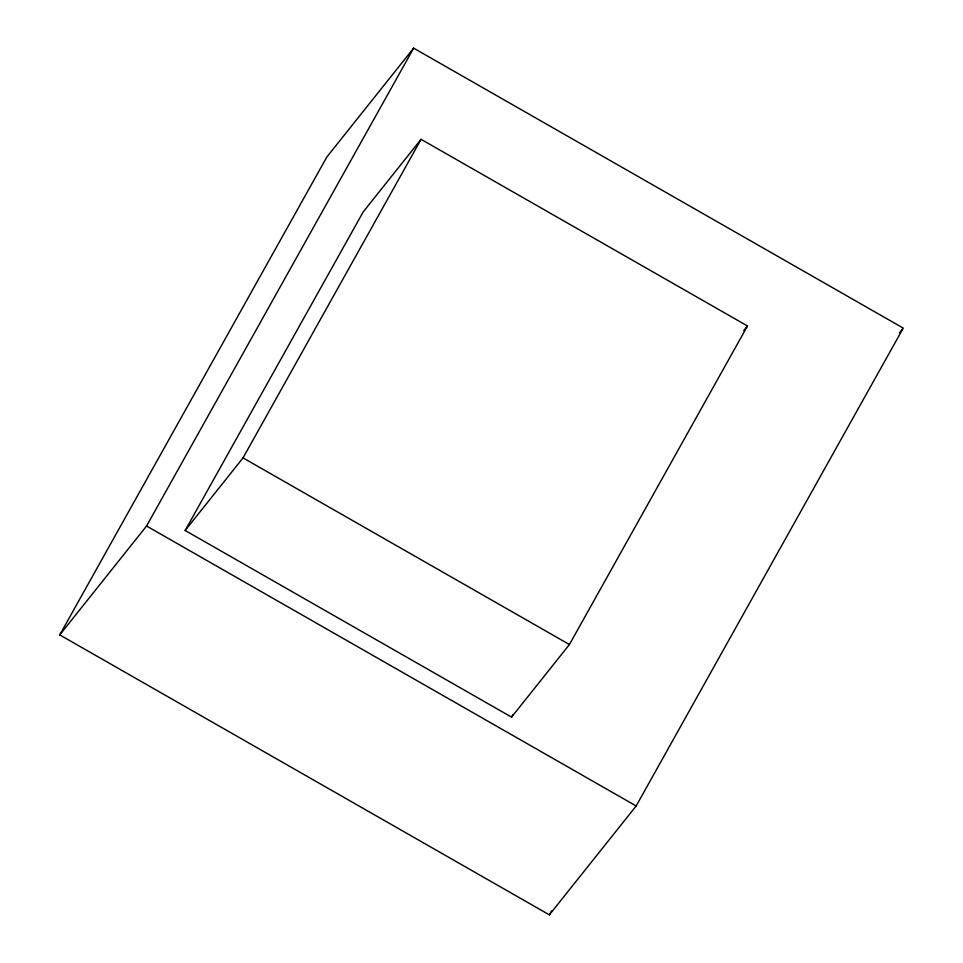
<?xml version="1.0" encoding="UTF-8"?>
<svg xmlns="http://www.w3.org/2000/svg" width="963" height="963" viewBox="0 0 963 963"><rect width="100%" height="100%" fill="white"/><g stroke="black" fill="none" stroke-linecap="round" stroke-linejoin="round"><path stroke-width="1.44" d="M59.754 634.894L326.83 157.029L413.633 48.15L903.246 328.106L636.17 805.971L549.367 914.85L59.754 634.894L146.557 526.015L413.633 48.15M185.149 530.481L363.195 211.908L421.06 139.322L747.481 325.963L569.434 644.536L511.558 717.122L185.149 530.481L243.025 457.894L421.06 139.322M511.558 717.122L513.026 714.498M549.367 914.85L551.57 910.914M743.737 330.646L747.481 325.963M899.502 332.789L902.307 329.274M243.025 457.894L569.434 644.536M146.557 526.015L636.17 805.971"/></g></svg>
